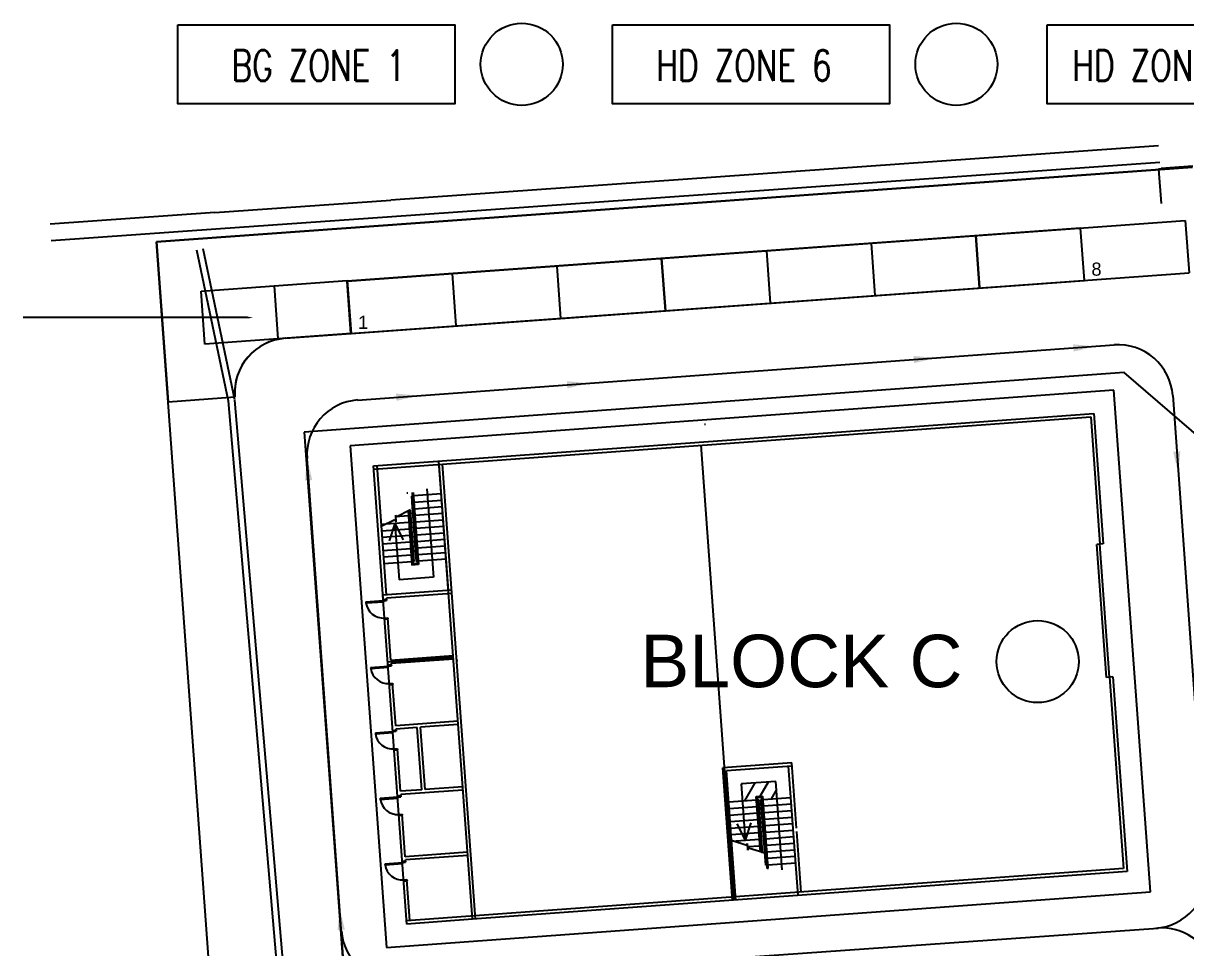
# Model space of a CAD drawing. Extents: x 134044 to 2458691, y -1196082 to 3409924.
# Drawn here: x 134738.6 to 134823.5, y 153291.4 to 153358.9 of the extents above; entities that cross this region are included whole.
import ezdxf

# ---------------------------------------------------------------- set-up
doc = ezdxf.new("R2010")
doc.units = 0
doc.linetypes.add('HIDDEN', pattern=[0.375, 0.25, -0.125])
doc.layers.get('0').update_dxf_attribs({"linetype": 'CONTINUOUS'})
for name, color, linetype in [('$DRAIN', 5, 'CONTINUOUS'), ('$LOTMLK', 7, 'CONTINUOUS'), ('000_-_ARCHITECT', 251, 'CONTINUOUS'), ('000_-_BORDER', 7, 'CONTINUOUS'), ('000_-_LABEL', 7, 'CONTINUOUS'), ('000_-_LAYOUT', 7, 'CONTINUOUS'), ('000_-_PARKING', 7, 'CONTINUOUS'), ('000_-_SETBACK_LINE', 6, 'CONTINUOUS'), ('000_-_TRAFIK', 7, 'HIDDEN'), ('1', 251, 'CONTINUOUS')]:
    doc.layers.add(name, color=color, linetype=linetype)
doc.styles.add('PLOT02__REVB$0$NARROW', font='SIMPLEX', dxfattribs={"width": 0.75})
doc.styles.get("Standard").update_dxf_attribs({"font": 'arial.ttf'})

msp = doc.modelspace()

# ---------------------------------------------------------------- linework, layer by layer
at = {"layer": '$DRAIN', "color": 0, "linetype": 'BYBLOCK'}
for p, q in [((134821.495, 153349.992, 0), (134765.404, 153346.025, 0)), ((134821.581, 153348.78, 0), (134765.147, 153344.789, 0)), ((134823.815, 153348.443, 0), (134821.495, 153348.278, 0)), ((134821.495, 153348.278, 0), (134821.673, 153345.775, 0)), ((134821.673, 153348.371, 0), (134823.993, 153348.536, 0)), ((134752.54, 153345.116, 0), (134765.404, 153346.025, 0)), ((134752.54, 153345.116, 0), (134740.519, 153344.265, 0)), ((134765.147, 153344.789, 0), (134752.953, 153343.927, 0)), ((134752.953, 153343.927, 0), (134740.605, 153343.054, 0)), ((134753.547, 153331.33, 0), (134751.235, 153342.376, 0)), ((134754.017, 153331.428, 0), (134751.704, 153342.474, 0)), ((134758.226, 153276.775, 0), (134753.543, 153331.359, 0)), ((134758.704, 153276.816, 0), (134754.021, 153331.4, 0))]:
    msp.add_line(p, q, dxfattribs=at)
at = {"layer": '$LOTMLK', "color": 0, "linetype": 'BYBLOCK'}
for p, q in [((134748.295, 153342.967, 0), (134823.96, 153348.443, 0)), ((134760.12, 153180.37, 0), (134748.295, 153342.967, 0))]:
    msp.add_line(p, q, dxfattribs=at)
at = {"color": 7, "linetype": 'BYBLOCK'}
for points in [[(134749.836, 153358.843), (134770.085, 153358.843), (134770.085, 153353.057), (134749.836, 153353.057)], [(134781.591, 153358.843), (134801.841, 153358.843), (134801.841, 153353.057), (134781.591, 153353.057)], [(134813.346, 153358.843), (134833.596, 153358.843), (134833.596, 153353.057), (134813.346, 153353.057)]]:
    msp.add_lwpolyline(points, close=True, dxfattribs=at)
at = {"color": 1, "linetype": 'BYBLOCK'}
for centre in [(134774.969, 153355.95), (134806.724, 153355.95), (134812.663, 153312.3)]:
    msp.add_circle(centre, 3, dxfattribs=at)
at = {"layer": '000_-_ARCHITECT', "color": 0, "linetype": 'BYBLOCK'}
for p, q in [((134764.14, 153326.603, 0), (134816.755, 153330.436, 0)), ((134816.755, 153330.436, 0), (134817.449, 153320.903, 0)), ((134764.157, 153326.364, 0), (134816.533, 153330.18, 0)), ((134788.321, 153329.647, 0), (134788.401, 153329.653, 0)), ((134816.533, 153330.18, 0), (134817.21, 153320.886, 0)), ((134790.495, 153294.863, 0), (134788.073, 153328.106, 0)), ((134771.362, 153293.469, 0), (134768.923, 153326.951, 0)), ((134769.611, 153317.505, 0), (134768.923, 153326.951, 0)), ((134764.845, 153316.917, 0), (134764.14, 153326.603, 0)), ((134764.379, 153326.62, 0), (134765.067, 153317.174, 0)), ((134769.611, 153317.505, 0), (134768.94, 153326.712, 0)), ((134771.601, 153293.487, 0), (134769.179, 153326.73, 0)), ((134766.568, 153324.625, 0), (134766.647, 153324.631, 0)), ((134766.985, 153324.401, 0), (134766.905, 153324.396, 0)), ((134766.905, 153324.396, 0), (134767.218, 153320.095, 0)), ((134766.966, 153324.654, 0), (134767.345, 153319.463, 0)), ((134767.046, 153324.66, 0), (134767.43, 153319.389, 0)), ((134769.097, 153324.555, 0), (134767.064, 153324.407, 0)), ((134768.049, 153324.922, 0), (134768.519, 153318.466, 0)), ((134767.02, 153323.923, 0), (134766.94, 153323.917, 0)), ((134766.94, 153323.917, 0), (134767.253, 153319.617, 0)), ((134767.054, 153323.445, 0), (134766.975, 153323.439, 0)), ((134769.132, 153324.077, 0), (134767.099, 153323.929, 0)), ((134769.167, 153323.599, 0), (134767.134, 153323.451, 0)), ((134765.706, 153322.655, 0), (134764.662, 153322.139, 0)), ((134765.706, 153322.655, 0), (134765.773, 153322.519, 0)), ((134765.738, 153323.002, 0), (134765.805, 153322.866, 0)), ((134765.738, 153323.002, 0), (134765.773, 153322.519, 0)), ((134766.69, 153322.942, 0), (134765.747, 153322.873, 0)), ((134766.848, 153323.382, 0), (134765.805, 153322.866, 0)), ((134766.665, 153323.291, 0), (134766.952, 153319.355, 0)), ((134766.742, 153323.329, 0), (134767.026, 153319.44, 0)), ((134766.85, 153322.954, 0), (134766.77, 153322.948, 0)), ((134766.82, 153323.367, 0), (134767.094, 153319.605, 0)), ((134767.089, 153322.971, 0), (134767.009, 153322.965, 0)), ((134769.202, 153323.125, 0), (134767.169, 153322.977, 0)), ((134769.236, 153322.647, 0), (134767.204, 153322.498, 0)), ((134766.725, 153322.464, 0), (134764.692, 153322.315, 0)), ((134766.76, 153321.985, 0), (134764.727, 153321.837, 0)), ((134765.709, 153322.39, 0), (134765.284, 153321.114, 0)), ((134765.709, 153322.39, 0), (134766.008, 153318.283, 0)), ((134765.709, 153322.39, 0), (134766.314, 153321.189, 0)), ((134766.885, 153322.475, 0), (134766.805, 153322.469, 0)), ((134766.92, 153321.997, 0), (134766.84, 153321.991, 0)), ((134767.124, 153322.493, 0), (134767.044, 153322.487, 0)), ((134767.159, 153322.014, 0), (134767.079, 153322.009, 0)), ((134769.271, 153322.168, 0), (134767.238, 153322.02, 0)), ((134766.795, 153321.507, 0), (134764.762, 153321.359, 0)), ((134766.83, 153321.029, 0), (134764.797, 153320.881, 0)), ((134766.954, 153321.519, 0), (134766.875, 153321.513, 0)), ((134766.989, 153321.04, 0), (134766.91, 153321.034, 0)), ((134767.194, 153321.536, 0), (134767.114, 153321.53, 0)), ((134767.228, 153321.058, 0), (134767.149, 153321.052, 0)), ((134769.306, 153321.69, 0), (134767.273, 153321.542, 0)), ((134769.341, 153321.212, 0), (134767.308, 153321.063, 0)), ((134817.449, 153320.903, 0), (134816.971, 153320.869, 0)), ((134817.679, 153311.149, 0), (134816.971, 153320.869, 0)), ((134817.918, 153311.167, 0), (134817.21, 153320.886, 0)), ((134766.865, 153320.55, 0), (134764.832, 153320.402, 0)), ((134766.899, 153320.072, 0), (134764.867, 153319.924, 0)), ((134767.024, 153320.562, 0), (134766.944, 153320.556, 0)), ((134767.059, 153320.084, 0), (134766.979, 153320.078, 0)), ((134767.263, 153320.579, 0), (134767.184, 153320.574, 0)), ((134767.298, 153320.101, 0), (134767.218, 153320.095, 0)), ((134769.376, 153320.733, 0), (134767.343, 153320.585, 0)), ((134769.411, 153320.255, 0), (134767.378, 153320.107, 0)), ((134766.934, 153319.594, 0), (134764.901, 153319.446, 0)), ((134767.43, 153319.389, 0), (134766.952, 153319.355, 0)), ((134767.094, 153319.605, 0), (134767.014, 153319.6, 0)), ((134767.345, 153319.463, 0), (134767.026, 153319.44, 0)), ((134767.333, 153319.623, 0), (134767.253, 153319.617, 0)), ((134769.446, 153319.777, 0), (134767.413, 153319.629, 0)), ((134768.519, 153318.466, 0), (134766.008, 153318.283, 0)), ((134769.85, 153317.522, 0), (134764.828, 153317.156, 0)), ((134763.581, 153316.665, 0), (134764.857, 153316.758, 0)), ((134763.581, 153316.665, 0), (134763.587, 153316.585, 0)), ((134763.587, 153316.585, 0), (134764.863, 153316.678, 0)), ((134766.579, 153293.121, 0), (134764.828, 153317.156, 0)), ((134764.851, 153316.837, 0), (134765.09, 153316.855, 0)), ((134764.851, 153316.837, 0), (134764.857, 153316.758, 0)), ((134764.857, 153316.758, 0), (134765.096, 153316.775, 0)), ((134764.857, 153316.758, 0), (134764.863, 153316.678, 0)), ((134769.868, 153317.283, 0), (134765.084, 153316.934, 0)), ((134765.096, 153316.775, 0), (134765.084, 153316.934, 0)), ((134765.09, 153316.855, 0), (134765.096, 153316.775, 0)), ((134764.95, 153315.482, 0), (134765.189, 153315.499, 0)), ((134764.95, 153315.482, 0), (134764.956, 153315.402, 0)), ((134764.956, 153315.402, 0), (134765.195, 153315.42, 0)), ((134765.416, 153312.39, 0), (134765.189, 153315.499, 0)), ((134765.189, 153315.499, 0), (134765.195, 153315.42, 0)), ((134769.968, 153312.602, 0), (134765.185, 153312.253, 0)), ((134769.96, 153312.721, 0), (134765.416, 153312.39, 0)), ((134769.977, 153312.482, 0), (134765.433, 153312.151, 0)), ((134770.22, 153312.44, 0), (134770.229, 153312.32, 0)), ((134763.93, 153311.881, 0), (134765.205, 153311.974, 0)), ((134763.93, 153311.881, 0), (134763.936, 153311.802, 0)), ((134763.936, 153311.802, 0), (134765.211, 153311.895, 0)), ((134765.2, 153312.054, 0), (134765.439, 153312.072, 0)), ((134765.2, 153312.054, 0), (134765.205, 153311.974, 0)), ((134765.205, 153311.974, 0), (134765.445, 153311.992, 0)), ((134765.205, 153311.974, 0), (134765.211, 153311.895, 0)), ((134765.445, 153311.992, 0), (134765.433, 153312.151, 0)), ((134765.439, 153312.072, 0), (134765.445, 153311.992, 0)), ((134765.298, 153310.699, 0), (134765.537, 153310.716, 0)), ((134765.298, 153310.699, 0), (134765.304, 153310.619, 0)), ((134765.764, 153307.607, 0), (134765.537, 153310.716, 0)), ((134765.537, 153310.716, 0), (134765.543, 153310.637, 0)), ((134817.918, 153311.167, 0), (134817.679, 153311.149, 0)), ((134818.157, 153311.184, 0), (134817.918, 153311.167, 0)), ((134817.918, 153311.167, 0), (134818.937, 153297.176, 0)), ((134818.157, 153311.184, 0), (134819.194, 153296.954, 0)), ((134765.304, 153310.619, 0), (134765.543, 153310.637, 0)), ((134765.548, 153307.271, 0), (134765.787, 153307.288, 0)), ((134770.308, 153307.938, 0), (134765.764, 153307.607, 0)), ((134767.336, 153307.481, 0), (134765.781, 153307.368, 0)), ((134765.793, 153307.209, 0), (134765.781, 153307.368, 0)), ((134765.787, 153307.288, 0), (134765.793, 153307.209, 0)), ((134767.667, 153302.937, 0), (134767.336, 153307.481, 0)), ((134770.325, 153307.699, 0), (134767.575, 153307.499, 0)), ((134767.906, 153302.955, 0), (134767.575, 153307.499, 0)), ((134764.278, 153307.098, 0), (134765.554, 153307.191, 0)), ((134764.278, 153307.098, 0), (134764.284, 153307.019, 0)), ((134764.284, 153307.019, 0), (134765.56, 153307.111, 0)), ((134765.548, 153307.271, 0), (134765.554, 153307.191, 0)), ((134765.554, 153307.191, 0), (134765.793, 153307.209, 0)), ((134765.554, 153307.191, 0), (134765.56, 153307.111, 0)), ((134765.647, 153305.916, 0), (134765.886, 153305.933, 0)), ((134765.647, 153305.916, 0), (134765.653, 153305.836, 0)), ((134765.653, 153305.836, 0), (134765.892, 153305.853, 0)), ((134766.112, 153302.824, 0), (134765.886, 153305.933, 0)), ((134765.886, 153305.933, 0), (134765.892, 153305.853, 0)), ((134794.692, 153304.906, 0), (134789.67, 153304.54, 0)), ((134795.041, 153300.123, 0), (134794.692, 153304.906, 0)), ((134790.358, 153295.094, 0), (134789.67, 153304.54, 0)), ((134790.375, 153294.854, 0), (134789.67, 153304.54, 0)), ((134794.709, 153304.667, 0), (134789.926, 153304.319, 0)), ((134790.615, 153294.872, 0), (134789.926, 153304.319, 0)), ((134795.159, 153295.203, 0), (134794.47, 153304.65, 0)), ((134770.657, 153303.155, 0), (134767.906, 153302.955, 0)), ((134793.529, 153303.541, 0), (134791.018, 153303.358, 0)), ((134791.317, 153299.251, 0), (134791.018, 153303.358, 0)), ((134791.042, 153303.359, 0), (134791.021, 153303.323, 0)), ((134792.005, 153303.43, 0), (134791.255, 153302.131, 0)), ((134792.969, 153303.5, 0), (134792.364, 153302.453, 0)), ((134794, 153297.084, 0), (134793.529, 153303.541, 0)), ((134764.627, 153302.315, 0), (134765.902, 153302.408, 0)), ((134764.627, 153302.315, 0), (134764.633, 153302.235, 0)), ((134764.633, 153302.235, 0), (134765.908, 153302.328, 0)), ((134765.897, 153302.488, 0), (134766.136, 153302.505, 0)), ((134765.897, 153302.488, 0), (134765.902, 153302.408, 0)), ((134765.902, 153302.408, 0), (134766.142, 153302.425, 0)), ((134765.902, 153302.408, 0), (134765.908, 153302.328, 0)), ((134767.667, 153302.937, 0), (134766.112, 153302.824, 0)), ((134770.674, 153302.916, 0), (134766.13, 153302.585, 0)), ((134766.142, 153302.425, 0), (134766.13, 153302.585, 0)), ((134766.136, 153302.505, 0), (134766.142, 153302.425, 0)), ((134790.092, 153302.047, 0), (134792.125, 153302.195, 0)), ((134792.107, 153302.434, 0), (134792.586, 153302.469, 0)), ((134792.401, 153298.396, 0), (134792.107, 153302.434, 0)), ((134792.193, 153302.36, 0), (134792.512, 153302.383, 0)), ((134792.483, 153298.37, 0), (134792.193, 153302.36, 0)), ((134792.204, 153302.201, 0), (134792.284, 153302.206, 0)), ((134792.566, 153298.343, 0), (134792.284, 153302.206, 0)), ((134792.444, 153302.218, 0), (134792.523, 153302.224, 0)), ((134792.792, 153297.435, 0), (134792.444, 153302.218, 0)), ((134792.89, 153297.192, 0), (134792.512, 153302.383, 0)), ((134792.97, 153297.198, 0), (134792.586, 153302.469, 0)), ((134792.603, 153302.23, 0), (134794.636, 153302.378, 0)), ((134793.573, 153302.946, 0), (134793.183, 153302.272, 0)), ((134790.127, 153301.568, 0), (134792.159, 153301.716, 0)), ((134792.239, 153301.722, 0), (134792.319, 153301.728, 0)), ((134792.478, 153301.74, 0), (134792.558, 153301.745, 0)), ((134792.638, 153301.751, 0), (134794.671, 153301.899, 0)), ((134792.673, 153301.273, 0), (134794.706, 153301.421, 0)), ((134765.995, 153301.132, 0), (134766.234, 153301.15, 0)), ((134765.995, 153301.132, 0), (134766.001, 153301.053, 0)), ((134766.001, 153301.053, 0), (134766.24, 153301.07, 0)), ((134766.461, 153298.041, 0), (134766.234, 153301.15, 0)), ((134766.234, 153301.15, 0), (134766.24, 153301.07, 0)), ((134790.161, 153301.09, 0), (134792.194, 153301.238, 0)), ((134790.196, 153300.612, 0), (134792.229, 153300.76, 0)), ((134791.317, 153299.251, 0), (134791.742, 153300.526, 0)), ((134792.274, 153301.244, 0), (134792.354, 153301.25, 0)), ((134792.309, 153300.766, 0), (134792.389, 153300.771, 0)), ((134792.513, 153301.261, 0), (134792.593, 153301.267, 0)), ((134792.548, 153300.783, 0), (134792.628, 153300.789, 0)), ((134792.708, 153300.795, 0), (134794.74, 153300.943, 0)), ((134790.231, 153300.133, 0), (134792.264, 153300.281, 0)), ((134790.266, 153299.655, 0), (134792.299, 153299.803, 0)), ((134791.317, 153299.251, 0), (134790.713, 153300.451, 0)), ((134792.344, 153300.287, 0), (134792.423, 153300.293, 0)), ((134792.379, 153299.809, 0), (134792.458, 153299.815, 0)), ((134792.583, 153300.305, 0), (134792.663, 153300.31, 0)), ((134792.618, 153299.826, 0), (134792.697, 153299.832, 0)), ((134792.742, 153300.316, 0), (134794.775, 153300.464, 0)), ((134792.777, 153299.838, 0), (134794.81, 153299.986, 0)), ((134795.38, 153295.459, 0), (134795.058, 153299.884, 0)), ((134790.301, 153299.177, 0), (134792.334, 153299.325, 0)), ((134791.412, 153298.87, 0), (134790.305, 153299.229, 0)), ((134791.412, 153298.87, 0), (134791.459, 153299.014, 0)), ((134791.494, 153298.531, 0), (134791.459, 153299.014, 0)), ((134791.475, 153298.781, 0), (134792.369, 153298.846, 0)), ((134792.413, 153299.331, 0), (134792.493, 153299.336, 0)), ((134792.448, 153298.852, 0), (134792.528, 153298.858, 0)), ((134792.653, 153299.348, 0), (134792.732, 153299.354, 0)), ((134792.687, 153298.87, 0), (134792.767, 153298.876, 0)), ((134792.812, 153299.36, 0), (134794.845, 153299.508, 0)), ((134792.847, 153298.881, 0), (134794.88, 153299.029, 0)), ((134771.005, 153298.372, 0), (134766.461, 153298.041, 0)), ((134771.022, 153298.133, 0), (134766.478, 153297.802, 0)), ((134791.494, 153298.531, 0), (134791.54, 153298.675, 0)), ((134792.648, 153298.316, 0), (134791.54, 153298.675, 0)), ((134792.483, 153298.374, 0), (134792.563, 153298.38, 0)), ((134792.722, 153298.391, 0), (134792.802, 153298.397, 0)), ((134792.882, 153298.403, 0), (134794.915, 153298.551, 0)), ((134792.917, 153297.925, 0), (134794.949, 153298.073, 0)), ((134764.975, 153297.532, 0), (134766.251, 153297.625, 0)), ((134764.975, 153297.532, 0), (134764.981, 153297.452, 0)), ((134764.981, 153297.452, 0), (134766.257, 153297.545, 0)), ((134766.245, 153297.705, 0), (134766.484, 153297.722, 0)), ((134766.245, 153297.705, 0), (134766.251, 153297.625, 0)), ((134766.251, 153297.625, 0), (134766.49, 153297.642, 0)), ((134766.251, 153297.625, 0), (134766.257, 153297.545, 0)), ((134766.49, 153297.642, 0), (134766.478, 153297.802, 0)), ((134766.484, 153297.722, 0), (134766.49, 153297.642, 0)), ((134818.937, 153297.176, 0), (134766.562, 153293.36, 0)), ((134792.757, 153297.913, 0), (134792.837, 153297.919, 0)), ((134792.792, 153297.435, 0), (134792.872, 153297.441, 0)), ((134792.89, 153297.192, 0), (134792.97, 153297.198, 0)), ((134792.951, 153297.446, 0), (134794.984, 153297.594, 0)), ((134766.344, 153296.349, 0), (134766.583, 153296.367, 0)), ((134766.344, 153296.349, 0), (134766.35, 153296.27, 0)), ((134766.35, 153296.27, 0), (134766.589, 153296.287, 0)), ((134766.801, 153293.377, 0), (134766.583, 153296.367, 0)), ((134766.583, 153296.367, 0), (134766.589, 153296.287, 0)), ((134819.194, 153296.954, 0), (134771.362, 153293.469, 0)), ((134771.362, 153293.469, 0), (134766.579, 153293.121, 0))]:
    msp.add_line(p, q, dxfattribs=at)
for centre in [(134764.857, 153316.758, 0), (134765.205, 153311.974, 0), (134765.554, 153307.191, 0), (134765.902, 153302.408, 0), (134766.251, 153297.625, 0)]:
    msp.add_arc(centre, 1.279, 187.75037, 274.16705, dxfattribs=at)
at = {"layer": '000_-_BORDER', "color": 0, "linetype": 'BYBLOCK'}
for p, q in [((134748.295, 153342.967, 0), (134823.96, 153348.443, 0)), ((134760.12, 153180.37, 0), (134748.295, 153342.967, 0))]:
    msp.add_line(p, q, dxfattribs=at)
at = {"layer": '000_-_LABEL', "color": 0, "linetype": 'BYBLOCK'}
for p, q in [((134778.92, 153345.183, 0), (134780.903, 153345.327, 0)), ((134751.54, 153339.372, 0), (134756.881, 153339.759, 0)), ((134756.881, 153339.759, 0), (134762.222, 153340.147, 0)), ((134756.881, 153339.759, 0), (134757.162, 153335.885, 0)), ((134762.222, 153340.147, 0), (134762.503, 153336.272, 0)), ((134751.821, 153335.497, 0), (134751.54, 153339.372, 0)), ((134762.503, 153336.272, 0), (134751.821, 153335.497, 0))]:
    msp.add_line(p, q, dxfattribs=at)
msp.add_solid([(134780.903, 153345.327, 0), (134780.903, 153345.327, 0), (134780.903, 153345.327, 0)], dxfattribs=at)
at = {"layer": '000_-_LAYOUT', "color": 0, "linetype": 'BYBLOCK'}
for p, q in [((134823.96, 153348.443, 0), (134748.295, 153342.967, 0)), ((134762.215, 153340.098, 0), (134823.442, 153344.539, 0)), ((134823.442, 153344.539, 0), (134823.719, 153340.712, 0)), ((134748.295, 153342.967, 0), (134749.143, 153331.295, 0)), ((134757.711, 153335.925, 0), (134823.73, 153340.713, 0)), ((134762.493, 153336.271, 0), (134762.215, 153340.098, 0)), ((134757.7, 153335.924, 0), (134762.493, 153336.271, 0)), ((134818.233, 153332.145, 0), (134762.429, 153328.079, 0)), ((134820.905, 153295.474, 0), (134818.233, 153332.145, 0)), ((134749.143, 153331.295, 0), (134754.003, 153331.649, 0)), ((134762.429, 153328.079, 0), (134765.101, 153291.408, 0)), ((134765.101, 153291.408, 0), (134820.905, 153295.474, 0))]:
    msp.add_line(p, q, dxfattribs=at)
for centre in [(134757.989, 153331.938, 0), (134758, 153331.938, 0)]:
    msp.add_arc(centre, 3.997, 94.14851, 184.14851, dxfattribs=at)
at = {"layer": '000_-_PARKING', "color": 0, "linetype": 'BYBLOCK'}
for p, q in [((134815.799, 153343.985), (134762.226, 153340.099)), ((134816.076, 153340.158), (134815.799, 153343.985)), ((134808.146, 153343.429), (134808.423, 153339.603)), ((134808.423, 153339.603), (134808.146, 153343.429)), ((134792.839, 153342.319), (134793.117, 153338.493)), ((134800.492, 153342.874), (134800.77, 153339.048)), ((134785.186, 153341.764), (134785.463, 153337.938)), ((134785.463, 153337.938), (134785.186, 153341.764)), ((134769.879, 153340.654), (134770.157, 153336.827)), ((134777.532, 153341.209), (134777.81, 153337.382)), ((134762.226, 153340.099), (134762.503, 153336.272)), ((134785.463, 153337.938), (134816.076, 153340.158)), ((134777.81, 153337.382), (134785.463, 153337.938)), ((134762.503, 153336.272), (134777.81, 153337.382))]:
    msp.add_line(p, q, dxfattribs=at)
at = {"layer": '000_-_SETBACK_LINE', "color": 0, "linetype": 'BYBLOCK'}
for p, q in [((134818.984, 153333.425, 0), (134759.076, 153329.077, 0)), ((134825.488, 153327.808, 0), (134818.984, 153333.425, 0)), ((134759.076, 153329.077, 0), (134769.133, 153190.794, 0))]:
    msp.add_line(p, q, dxfattribs=at)
at = {"layer": '000_-_TRAFIK', "color": 0, "linetype": 'BYBLOCK'}
for p, q in [((134762.984, 153331.417, 0), (134818.254, 153335.437, 0)), ((134822.531, 153331.735, 0), (134827.175, 153266.623)), ((134764.023, 153262.031, 0), (134759.288, 153327.141, 0)), ((134766.064, 153288.937, 0), (134821.471, 153292.831, 0))]:
    msp.add_line(p, q, dxfattribs=at)
for centre, start, end in [((134818.544, 153331.451, 0), 4.07984, 94.15962), ((134763.274, 153327.431, 0), 94.15962, 184.15962), ((134821.016, 153296.805, 0), 274.01977, 4.07984), ((134765.783, 153292.924, 0), 184.15962, 274.01977), ((134821.718, 153288.842), 18.96017, 94.01977)]:
    msp.add_arc(centre, 3.997, start, end, dxfattribs=at)
for points in [[(134815.251, 153335.486, 0), (134816.865, 153335.336, 0), (134815.29, 153334.954, 0)], [(134803.598, 153334.638, 0), (134805.212, 153334.488, 0), (134803.636, 153334.107, 0)], [(134778.262, 153332.795, 0), (134779.875, 153332.646, 0), (134778.3, 153332.264, 0)], [(134765.787, 153331.888, 0), (134767.401, 153331.738, 0), (134765.826, 153331.357, 0)], [(134822.554, 153327.635), (134822.935, 153326.06), (134823.085, 153327.674)], [(134759.138, 153325.528, 0), (134759.288, 153327.141, 0), (134759.669, 153325.566, 0)], [(134761.516, 153292.681, 0), (134761.666, 153294.295, 0), (134762.048, 153292.72, 0)]]:
    msp.add_solid(points, dxfattribs=at)
at = {"layer": '1', "color": 0, "linetype": 'BYBLOCK'}
msp.add_lwpolyline([(134754.946, 153337.441), (134738.554, 153337.446)], dxfattribs=at)
msp.add_solid([(134754.946, 153337.507, 0), (134755.345, 153337.44, 0), (134754.946, 153337.374, 0)], dxfattribs=at)

# ---------------------------------------------------------------- texts
at = {"color": 7, "style": 'PLOT02__REVB$0$NARROW', "width": 0.75}
for s, p in [('BG ZONE 1', (134753.764, 153354.741)), ('HD ZONE 6', (134784.799, 153354.741)), ('HD ZONE 13', (134815.195, 153354.741))]:
    msp.add_text(s, height=2.2387, dxfattribs=at).set_placement(p)
at = {"layer": '000_-_LABEL', "color": 0, "linetype": 'BYBLOCK'}
msp.add_text('BLOCK C', height=3.8367, rotation=359.98462, dxfattribs=at).set_placement((134783.636, 153310.431, 0))
at = {"layer": '000_-_PARKING', "color": 0, "linetype": 'BYBLOCK'}
for s, p in [('8', (134816.586, 153340.503, 0)), ('1', (134763.013, 153336.617, 0))]:
    msp.add_text(s, height=0.959, rotation=359.98104, dxfattribs=at).set_placement(p)

doc.saveas('drawing.dxf')
